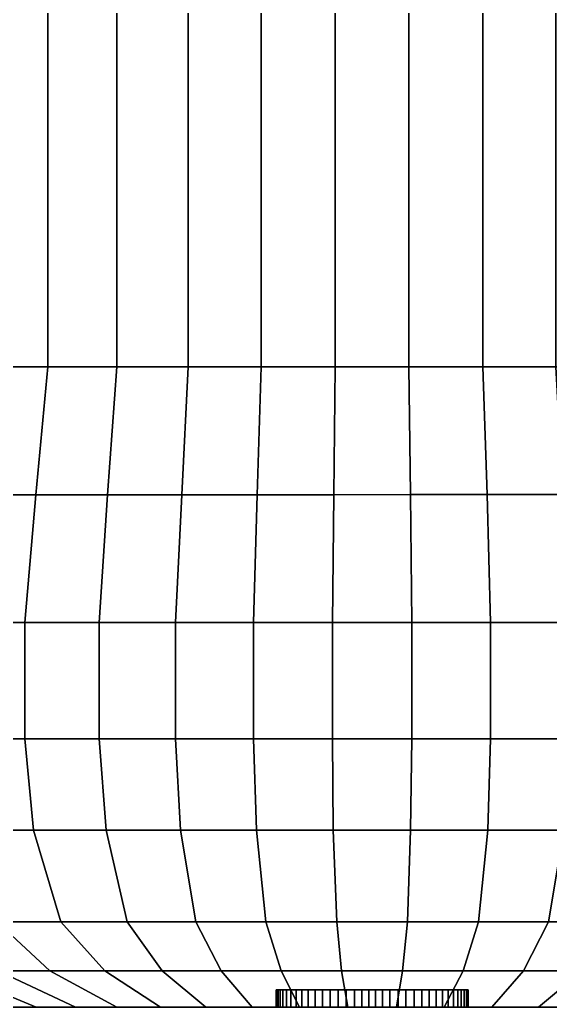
# Model space of a CAD drawing. Extents: x -5.5 to 4.9, y -0.7 to 0.7.
# Drawn here: x -4.2757 to -4.1529, y -0.7208 to -0.492 of the extents above; entities that cross this region are included whole.
import ezdxf

# ---------------------------------------------------------------- set-up
doc = ezdxf.new("R2010")
doc.units = 0
doc.layers.add('DOORHENDLE', color=33, linetype='CONTINUOUS')

msp = doc.modelspace()

# ---------------------------------------------------------------- meshes
at = {"layer": 'DOORHENDLE'}
mesh = msp.add_polyface(dxfattribs=at)
corners = [(-4.203, -0.3957, -0.745), (-4.2027, -0.4282, -0.7378), (-4.1856, -0.4282, -0.7378), (-4.1852, -0.3957, -0.745), (-4.2208, -0.3957, -0.7434), (-4.2198, -0.4282, -0.7362), (-4.2383, -0.3957, -0.7402), (-4.2367, -0.4282, -0.7332), (-4.2554, -0.3957, -0.7355), (-4.2532, -0.4282, -0.7286), (-4.2721, -0.3957, -0.7292), (-4.2692, -0.4282, -0.7226), (-4.2881, -0.3957, -0.7215), (-4.2847, -0.4282, -0.7151), (-4.3034, -0.3957, -0.7124), (-4.2994, -0.4282, -0.7063), (-4.3178, -0.3957, -0.7019), (-4.3133, -0.4282, -0.6963), (-4.2027, -0.5724, -0.7378), (-4.1856, -0.5724, -0.7378), (-4.2198, -0.5724, -0.7362), (-4.2367, -0.5724, -0.7332), (-4.2532, -0.5724, -0.7286), (-4.2692, -0.5724, -0.7226), (-4.2847, -0.5724, -0.7151), (-4.2994, -0.5724, -0.7063), (-4.3133, -0.5724, -0.6963), (-4.3262, -0.4282, -0.685), (-4.3262, -0.5724, -0.685), (-4.3133, -0.4282, -0.3974), (-4.3133, -0.5724, -0.3974), (-4.3262, -0.5724, -0.4087), (-4.3262, -0.4282, -0.4087), (-4.2994, -0.4282, -0.3874), (-4.2994, -0.5724, -0.3874), (-4.2847, -0.4282, -0.3786), (-4.2847, -0.5724, -0.3786), (-4.2692, -0.4282, -0.3711), (-4.2692, -0.5724, -0.3711), (-4.2532, -0.4282, -0.3651), (-4.2532, -0.5724, -0.3651), (-4.2367, -0.4282, -0.3605), (-4.2367, -0.5724, -0.3605), (-4.2198, -0.4282, -0.3575), (-4.2198, -0.5724, -0.3575), (-4.2027, -0.4282, -0.3559), (-4.2027, -0.5724, -0.3559), (-4.1856, -0.4282, -0.3559), (-4.1856, -0.5724, -0.3559), (-4.203, -0.6021, -0.7448), (-4.1852, -0.602, -0.7448), (-4.3033, -0.6021, -0.7123), (-4.288, -0.6021, -0.7214), (-4.3177, -0.6021, -0.7018), (-4.3311, -0.6021, -0.6901), (-4.3177, -0.6021, -0.3919), (-4.3311, -0.6021, -0.4036), (-4.3033, -0.6021, -0.3815), (-4.288, -0.6021, -0.3723), (-4.272, -0.6021, -0.3646), (-4.2554, -0.6021, -0.3584), (-4.2382, -0.6021, -0.3536), (-4.2207, -0.6021, -0.3505), (-4.203, -0.6021, -0.3489), (-4.1852, -0.602, -0.3489)]
mesh.append_faces([[corners[k] for k in face] for face in [(0, 1, 2, 3), (4, 5, 1, 0), (6, 7, 5, 4), (8, 9, 7, 6), (10, 11, 9, 8), (12, 13, 11, 10), (14, 15, 13, 12), (16, 17, 15, 14), (1, 18, 19, 2), (5, 20, 18, 1), (7, 21, 20, 5), (9, 22, 21, 7), (11, 23, 22, 9), (13, 24, 23, 11), (15, 25, 24, 13), (17, 26, 25, 15), (27, 28, 26, 17), (29, 30, 31, 32), (33, 34, 30, 29), (35, 36, 34, 33), (37, 38, 36, 35), (39, 40, 38, 37), (41, 42, 40, 39), (43, 44, 42, 41), (45, 46, 44, 43), (47, 48, 46, 45), (18, 49, 50, 19), (25, 51, 52, 24), (26, 53, 51, 25), (28, 54, 53, 26), (30, 55, 56, 31), (34, 57, 55, 30), (36, 58, 57, 34), (38, 59, 58, 36), (40, 60, 59, 38), (42, 61, 60, 40), (44, 62, 61, 42), (46, 63, 62, 44), (48, 64, 63, 46)]])
mesh = msp.add_polyface(dxfattribs=at)
corners = [(-4.0849, -0.3957, -0.7124), (-4.0889, -0.4282, -0.7063), (-4.075, -0.4282, -0.6963), (-4.0705, -0.3957, -0.7019), (-4.1001, -0.3957, -0.7215), (-4.1036, -0.4282, -0.7151), (-4.1162, -0.3957, -0.7292), (-4.119, -0.4282, -0.7226), (-4.1328, -0.3957, -0.7355), (-4.1351, -0.4282, -0.7286), (-4.15, -0.3957, -0.7402), (-4.1516, -0.4282, -0.7332), (-4.1675, -0.3957, -0.7434), (-4.1685, -0.4282, -0.7362), (-4.1852, -0.3957, -0.745), (-4.1856, -0.4282, -0.7378), (-4.075, -0.5724, -0.6963), (-4.0621, -0.5724, -0.685), (-4.0621, -0.4282, -0.685), (-4.0888, -0.5724, -0.7063), (-4.1036, -0.5724, -0.7151), (-4.119, -0.5724, -0.7226), (-4.1351, -0.5724, -0.7286), (-4.1516, -0.5724, -0.7332), (-4.1685, -0.5724, -0.7362), (-4.1856, -0.5724, -0.7378), (-4.1685, -0.4282, -0.3575), (-4.1685, -0.5724, -0.3575), (-4.1856, -0.5724, -0.3559), (-4.1856, -0.4282, -0.3559), (-4.1516, -0.4282, -0.3605), (-4.1516, -0.5724, -0.3605), (-4.1351, -0.4282, -0.3651), (-4.1351, -0.5724, -0.3651), (-4.119, -0.4282, -0.3711), (-4.119, -0.5724, -0.3711), (-4.1036, -0.4282, -0.3786), (-4.1036, -0.5724, -0.3786), (-4.0889, -0.4282, -0.3874), (-4.0888, -0.5724, -0.3874), (-4.075, -0.4282, -0.3974), (-4.075, -0.5724, -0.3974), (-4.0621, -0.4282, -0.4087), (-4.0621, -0.5724, -0.4087), (-4.0706, -0.602, -0.7018), (-4.0572, -0.602, -0.6901), (-4.0849, -0.602, -0.7123), (-4.1002, -0.602, -0.7214), (-4.1162, -0.602, -0.7291), (-4.1329, -0.602, -0.7353), (-4.15, -0.602, -0.7401), (-4.1675, -0.602, -0.7432), (-4.1852, -0.602, -0.7448), (-4.1675, -0.602, -0.3505), (-4.1852, -0.602, -0.3489), (-4.15, -0.602, -0.3536), (-4.1329, -0.602, -0.3584), (-4.1162, -0.602, -0.3646), (-4.1002, -0.602, -0.3723), (-4.0849, -0.602, -0.3815), (-4.0706, -0.602, -0.3919), (-4.0572, -0.602, -0.4036)]
mesh.append_faces([[corners[k] for k in face] for face in [(0, 1, 2, 3), (4, 5, 1, 0), (6, 7, 5, 4), (8, 9, 7, 6), (10, 11, 9, 8), (12, 13, 11, 10), (14, 15, 13, 12), (2, 16, 17, 18), (1, 19, 16, 2), (5, 20, 19, 1), (7, 21, 20, 5), (9, 22, 21, 7), (11, 23, 22, 9), (13, 24, 23, 11), (15, 25, 24, 13), (26, 27, 28, 29), (30, 31, 27, 26), (32, 33, 31, 30), (34, 35, 33, 32), (36, 37, 35, 34), (38, 39, 37, 36), (40, 41, 39, 38), (42, 43, 41, 40), (16, 44, 45, 17), (19, 46, 44, 16), (20, 47, 46, 19), (21, 48, 47, 20), (22, 49, 48, 21), (23, 50, 49, 22), (24, 51, 50, 23), (25, 52, 51, 24), (27, 53, 54, 28), (31, 55, 53, 27), (33, 56, 55, 31), (35, 57, 56, 33), (37, 58, 57, 35), (39, 59, 58, 37), (41, 60, 59, 39), (43, 61, 60, 41)]])
mesh = msp.add_polyface(dxfattribs=at)
corners = [(-4.2198, -0.5724, -0.7362), (-4.2207, -0.6021, -0.7432), (-4.203, -0.6021, -0.7448), (-4.2027, -0.5724, -0.7378), (-4.2367, -0.5724, -0.7332), (-4.2382, -0.6021, -0.7401), (-4.2532, -0.5724, -0.7286), (-4.2554, -0.6021, -0.7353), (-4.2692, -0.5724, -0.7226), (-4.272, -0.6021, -0.7291), (-4.2847, -0.5724, -0.7151), (-4.288, -0.6021, -0.7214), (-4.2033, -0.6317, -0.7511), (-4.1849, -0.6317, -0.7511), (-4.1852, -0.602, -0.7448), (-4.2216, -0.6317, -0.7494), (-4.2396, -0.6317, -0.7462), (-4.2573, -0.6317, -0.7413), (-4.2745, -0.6317, -0.7348), (-4.291, -0.6317, -0.7269), (-4.3033, -0.6021, -0.7123), (-4.3067, -0.6317, -0.7175), (-4.3177, -0.6021, -0.7018), (-4.3216, -0.6317, -0.7067), (-4.3311, -0.6021, -0.6901), (-4.3354, -0.6317, -0.6946), (-4.3033, -0.6021, -0.3815), (-4.3067, -0.6317, -0.3762), (-4.3216, -0.6317, -0.387), (-4.3177, -0.6021, -0.3919), (-4.288, -0.6021, -0.3723), (-4.291, -0.6317, -0.3668), (-4.272, -0.6021, -0.3646), (-4.2745, -0.6317, -0.3589), (-4.2554, -0.6021, -0.3584), (-4.2573, -0.6317, -0.3524), (-4.2382, -0.6021, -0.3536), (-4.2396, -0.6317, -0.3476), (-4.2207, -0.6021, -0.3505), (-4.2216, -0.6317, -0.3443), (-4.203, -0.6021, -0.3489), (-4.2033, -0.6317, -0.3426), (-4.1852, -0.602, -0.3489), (-4.1849, -0.6317, -0.3426), (-4.2216, -0.6586, -0.7494), (-4.2033, -0.6586, -0.7511), (-4.2396, -0.6586, -0.7462), (-4.2573, -0.6586, -0.7413), (-4.2745, -0.6586, -0.7348), (-4.291, -0.6586, -0.7269), (-4.3067, -0.6586, -0.7175), (-4.3216, -0.6586, -0.7067), (-4.3067, -0.6586, -0.3762), (-4.3216, -0.6586, -0.387), (-4.291, -0.6586, -0.3668), (-4.2745, -0.6586, -0.3589), (-4.2573, -0.6586, -0.3524), (-4.2396, -0.6586, -0.3476), (-4.2216, -0.6586, -0.3443), (-4.2033, -0.6586, -0.3426), (-4.2209, -0.6798, -0.3492), (-4.2385, -0.6798, -0.3524), (-4.2031, -0.6798, -0.3476), (-4.1849, -0.6586, -0.3426), (-4.1852, -0.6798, -0.3476)]
mesh.append_faces([[corners[k] for k in face] for face in [(0, 1, 2, 3), (4, 5, 1, 0), (6, 7, 5, 4), (8, 9, 7, 6), (10, 11, 9, 8), (2, 12, 13, 14), (1, 15, 12, 2), (5, 16, 15, 1), (7, 17, 16, 5), (9, 18, 17, 7), (11, 19, 18, 9), (20, 21, 19, 11), (22, 23, 21, 20), (24, 25, 23, 22), (26, 27, 28, 29), (30, 31, 27, 26), (32, 33, 31, 30), (34, 35, 33, 32), (36, 37, 35, 34), (38, 39, 37, 36), (40, 41, 39, 38), (42, 43, 41, 40), (15, 44, 45, 12), (16, 46, 44, 15), (17, 47, 46, 16), (18, 48, 47, 17), (19, 49, 48, 18), (21, 50, 49, 19), (23, 51, 50, 21), (27, 52, 53, 28), (31, 54, 52, 27), (33, 55, 54, 31), (35, 56, 55, 33), (37, 57, 56, 35), (39, 58, 57, 37), (41, 59, 58, 39), (58, 60, 61, 57), (59, 62, 60, 58), (63, 64, 62, 59)]])
mesh = msp.add_polyface(dxfattribs=at)
corners = [(-4.0449, -0.602, -0.6772), (-4.0402, -0.6317, -0.6814), (-4.0287, -0.6317, -0.667), (-4.0338, -0.602, -0.6633), (-4.0572, -0.602, -0.6901), (-4.0529, -0.6317, -0.6946), (-4.0706, -0.602, -0.7018), (-4.0667, -0.6317, -0.7067), (-4.0849, -0.602, -0.7123), (-4.0815, -0.6317, -0.7175), (-4.1002, -0.602, -0.7214), (-4.0973, -0.6317, -0.7269), (-4.1162, -0.602, -0.7291), (-4.1138, -0.6317, -0.7348), (-4.1329, -0.602, -0.7353), (-4.131, -0.6317, -0.7413), (-4.15, -0.602, -0.7401), (-4.1486, -0.6317, -0.7462), (-4.1675, -0.602, -0.7432), (-4.1667, -0.6317, -0.7494), (-4.1852, -0.602, -0.7448), (-4.1849, -0.6317, -0.7511), (-4.1675, -0.602, -0.3505), (-4.1667, -0.6317, -0.3443), (-4.1849, -0.6317, -0.3426), (-4.1852, -0.602, -0.3489), (-4.15, -0.602, -0.3536), (-4.1486, -0.6317, -0.3476), (-4.1329, -0.602, -0.3584), (-4.131, -0.6317, -0.3524), (-4.1162, -0.602, -0.3646), (-4.1138, -0.6317, -0.3589), (-4.1002, -0.602, -0.3723), (-4.0973, -0.6317, -0.3668), (-4.0849, -0.602, -0.3815), (-4.0815, -0.6317, -0.3762), (-4.0706, -0.602, -0.3919), (-4.0667, -0.6317, -0.387), (-4.0572, -0.602, -0.4036), (-4.0529, -0.6317, -0.3991), (-4.0449, -0.602, -0.4165), (-4.0402, -0.6317, -0.4124), (-4.0528, -0.6586, -0.6946), (-4.0402, -0.6586, -0.6814), (-4.0667, -0.6586, -0.7067), (-4.0815, -0.6586, -0.7175), (-4.0972, -0.6586, -0.7269), (-4.1138, -0.6586, -0.7348), (-4.1309, -0.6586, -0.7413), (-4.1486, -0.6586, -0.7462), (-4.1667, -0.6586, -0.7494), (-4.1849, -0.6586, -0.7511), (-4.2033, -0.6317, -0.7511), (-4.2033, -0.6586, -0.7511), (-4.1849, -0.6586, -0.3426), (-4.2033, -0.6586, -0.3426), (-4.2033, -0.6317, -0.3426), (-4.1667, -0.6586, -0.3443), (-4.1486, -0.6586, -0.3476), (-4.1309, -0.6586, -0.3524), (-4.1138, -0.6586, -0.3589), (-4.0972, -0.6586, -0.3668), (-4.0815, -0.6586, -0.3762), (-4.0667, -0.6586, -0.387), (-4.0528, -0.6586, -0.3991), (-4.0402, -0.6586, -0.4124)]
mesh.append_faces([[corners[k] for k in face] for face in [(0, 1, 2, 3), (4, 5, 1, 0), (6, 7, 5, 4), (8, 9, 7, 6), (10, 11, 9, 8), (12, 13, 11, 10), (14, 15, 13, 12), (16, 17, 15, 14), (18, 19, 17, 16), (20, 21, 19, 18), (22, 23, 24, 25), (26, 27, 23, 22), (28, 29, 27, 26), (30, 31, 29, 28), (32, 33, 31, 30), (34, 35, 33, 32), (36, 37, 35, 34), (38, 39, 37, 36), (40, 41, 39, 38), (5, 42, 43, 1), (7, 44, 42, 5), (9, 45, 44, 7), (11, 46, 45, 9), (13, 47, 46, 11), (15, 48, 47, 13), (17, 49, 48, 15), (19, 50, 49, 17), (21, 51, 50, 19), (52, 53, 51, 21), (24, 54, 55, 56), (23, 57, 54, 24), (27, 58, 57, 23), (29, 59, 58, 27), (31, 60, 59, 29), (33, 61, 60, 31), (35, 62, 61, 33), (37, 63, 62, 35), (39, 64, 63, 37), (41, 65, 64, 39)]])
mesh = msp.add_polyface(dxfattribs=at)
corners = [(-4.2745, -0.6586, -0.7348), (-4.2725, -0.6798, -0.7302), (-4.2557, -0.6798, -0.7365), (-4.2573, -0.6586, -0.7413), (-4.291, -0.6586, -0.7269), (-4.2886, -0.6798, -0.7225), (-4.3067, -0.6586, -0.7175), (-4.304, -0.6798, -0.7133), (-4.291, -0.6586, -0.3668), (-4.2886, -0.6798, -0.3712), (-4.304, -0.6798, -0.3804), (-4.3067, -0.6586, -0.3762), (-4.2745, -0.6586, -0.3589), (-4.2725, -0.6798, -0.3635), (-4.2573, -0.6586, -0.3524), (-4.2557, -0.6798, -0.3572), (-4.2662, -0.701, -0.7155), (-4.2508, -0.701, -0.7213), (-4.281, -0.701, -0.7083), (-4.2951, -0.701, -0.6999), (-4.281, -0.701, -0.3854), (-4.2951, -0.701, -0.3938), (-4.2662, -0.701, -0.3782), (-4.2508, -0.701, -0.3724), (-4.2687, -0.7124, -0.6854), (-4.256, -0.7124, -0.6915), (-4.2808, -0.7124, -0.6782), (-4.3085, -0.701, -0.6902), (-4.2922, -0.7124, -0.6699), (-4.2808, -0.7124, -0.4155), (-4.2922, -0.7124, -0.4238), (-4.3085, -0.701, -0.4035), (-4.2687, -0.7124, -0.4083), (-4.256, -0.7124, -0.4022), (-4.2628, -0.7208, -0.6509), (-4.2532, -0.7208, -0.6567), (-4.2719, -0.7208, -0.6443), (-4.3029, -0.7124, -0.6606), (-4.2803, -0.7208, -0.637), (-4.3126, -0.7125, -0.6504), (-4.288, -0.7208, -0.6289), (-4.3214, -0.7125, -0.6393), (-4.295, -0.7208, -0.6202), (-4.3126, -0.7125, -0.4433), (-4.288, -0.7208, -0.4648), (-4.295, -0.7208, -0.4736), (-4.3214, -0.7125, -0.4544), (-4.3029, -0.7124, -0.4331), (-4.2803, -0.7208, -0.4567), (-4.2719, -0.7208, -0.4494), (-4.2628, -0.7208, -0.4428), (-4.2532, -0.7208, -0.437), (-4.3065, -0.7208, -0.601), (-4.2159, -0.7208, -0.5843), (-4.2149, -0.7208, -0.5911), (-4.3012, -0.7208, -0.6108), (-4.3109, -0.7208, -0.5907), (-4.2167, -0.7208, -0.5772), (-4.3143, -0.7208, -0.58), (-4.2174, -0.7208, -0.5698), (-4.3168, -0.7208, -0.5691), (-4.2179, -0.7208, -0.5623), (-4.3183, -0.7208, -0.558), (-4.2182, -0.7208, -0.5546), (-4.3188, -0.7208, -0.5469), (-4.2183, -0.7208, -0.5469), (-4.3183, -0.7208, -0.5357), (-4.2182, -0.7208, -0.5391), (-4.3168, -0.7208, -0.5246), (-4.2179, -0.7208, -0.5315), (-4.3143, -0.7208, -0.5137), (-4.2174, -0.7208, -0.5239), (-4.3109, -0.7208, -0.503), (-4.2167, -0.7208, -0.5165), (-4.3065, -0.7208, -0.4927), (-4.2159, -0.7208, -0.5094)]
mesh.append_faces([[corners[k] for k in face] for face in [(0, 1, 2, 3), (4, 5, 1, 0), (6, 7, 5, 4), (8, 9, 10, 11), (12, 13, 9, 8), (14, 15, 13, 12), (1, 16, 17, 2), (5, 18, 16, 1), (7, 19, 18, 5), (9, 20, 21, 10), (13, 22, 20, 9), (15, 23, 22, 13), (18, 24, 25, 16), (19, 26, 24, 18), (27, 28, 26, 19), (21, 29, 30, 31), (20, 32, 29, 21), (22, 33, 32, 20), (26, 34, 35, 24), (28, 36, 34, 26), (37, 38, 36, 28), (39, 40, 38, 37), (41, 42, 40, 39), (43, 44, 45, 46), (47, 48, 44, 43), (30, 49, 48, 47), (29, 50, 49, 30), (32, 51, 50, 29), (52, 53, 54, 55), (56, 57, 53, 52), (58, 59, 57, 56), (60, 61, 59, 58), (62, 63, 61, 60), (64, 65, 63, 62), (66, 67, 65, 64), (68, 69, 67, 66), (70, 71, 69, 68), (72, 73, 71, 70), (74, 75, 73, 72)]])
mesh = msp.add_polyface(dxfattribs=at)
corners = [(-4.2396, -0.6586, -0.7462), (-4.2385, -0.6798, -0.7413), (-4.2209, -0.6798, -0.7445), (-4.2216, -0.6586, -0.7494), (-4.2573, -0.6586, -0.7413), (-4.2557, -0.6798, -0.7365), (-4.2396, -0.6586, -0.3476), (-4.2385, -0.6798, -0.3524), (-4.2557, -0.6798, -0.3572), (-4.2573, -0.6586, -0.3524), (-4.2349, -0.701, -0.7256), (-4.2187, -0.701, -0.7286), (-4.2508, -0.701, -0.7213), (-4.2349, -0.701, -0.3681), (-4.2508, -0.701, -0.3724), (-4.2209, -0.6798, -0.3492), (-4.2187, -0.701, -0.3651), (-4.2291, -0.7124, -0.7003), (-4.2152, -0.7124, -0.7028), (-4.2427, -0.7124, -0.6965), (-4.2662, -0.701, -0.7155), (-4.256, -0.7124, -0.6915), (-4.2427, -0.7124, -0.3972), (-4.256, -0.7124, -0.4022), (-4.2662, -0.701, -0.3782), (-4.2291, -0.7124, -0.3934), (-4.2152, -0.7124, -0.3909), (-4.2219, -0.7208, -0.6684), (-4.2109, -0.7208, -0.6704), (-4.2326, -0.7208, -0.6655), (-4.2431, -0.7208, -0.6615), (-4.2687, -0.7124, -0.6854), (-4.2532, -0.7208, -0.6567), (-4.2431, -0.7208, -0.4322), (-4.2532, -0.7208, -0.437), (-4.2687, -0.7124, -0.4083), (-4.2326, -0.7208, -0.4283), (-4.2219, -0.7208, -0.4253), (-4.2109, -0.7208, -0.4233), (-4.2036, -0.7208, -0.6262), (-4.2016, -0.7208, -0.6289), (-4.2056, -0.7208, -0.6228), (-4.2628, -0.7208, -0.6509), (-4.2074, -0.7208, -0.6188), (-4.2719, -0.7208, -0.6443), (-4.2092, -0.7208, -0.6143), (-4.2803, -0.7208, -0.637), (-4.2108, -0.7208, -0.6092), (-4.288, -0.7208, -0.6289), (-4.2123, -0.7208, -0.6036), (-4.295, -0.7208, -0.6202), (-4.2137, -0.7208, -0.5975), (-4.3012, -0.7208, -0.6108), (-4.2149, -0.7208, -0.5911), (-4.3012, -0.7208, -0.4829), (-4.2149, -0.7208, -0.5026), (-4.2159, -0.7208, -0.5094), (-4.3065, -0.7208, -0.4927), (-4.295, -0.7208, -0.4736), (-4.2137, -0.7208, -0.4962), (-4.288, -0.7208, -0.4648), (-4.2123, -0.7208, -0.4901), (-4.2803, -0.7208, -0.4567), (-4.2108, -0.7208, -0.4845), (-4.2719, -0.7208, -0.4494), (-4.2092, -0.7208, -0.4794), (-4.2628, -0.7208, -0.4428), (-4.2074, -0.7208, -0.4749), (-4.2056, -0.7208, -0.4709), (-4.2036, -0.7208, -0.4675), (-4.2016, -0.7208, -0.4648), (-4.2183, -0.7208, -0.5469), (-4.2163, -0.7208, -0.5469), (-4.2162, -0.7208, -0.5545), (-4.2182, -0.7208, -0.5546)]
mesh.append_faces([[corners[k] for k in face] for face in [(0, 1, 2, 3), (4, 5, 1, 0), (6, 7, 8, 9), (1, 10, 11, 2), (5, 12, 10, 1), (7, 13, 14, 8), (15, 16, 13, 7), (10, 17, 18, 11), (12, 19, 17, 10), (20, 21, 19, 12), (14, 22, 23, 24), (13, 25, 22, 14), (16, 26, 25, 13), (17, 27, 28, 18), (19, 29, 27, 17), (21, 30, 29, 19), (31, 32, 30, 21), (23, 33, 34, 35), (22, 36, 33, 23), (25, 37, 36, 22), (26, 38, 37, 25), (30, 39, 40, 29), (32, 41, 39, 30), (42, 43, 41, 32), (44, 45, 43, 42), (46, 47, 45, 44), (48, 49, 47, 46), (50, 51, 49, 48), (52, 53, 51, 50), (54, 55, 56, 57), (58, 59, 55, 54), (60, 61, 59, 58), (62, 63, 61, 60), (64, 65, 63, 62), (66, 67, 65, 64), (34, 68, 67, 66), (33, 69, 68, 34), (36, 70, 69, 33), (71, 72, 73, 74)]])
mesh = msp.add_polyface(dxfattribs=at)
corners = [(-4.2033, -0.6586, -0.7511), (-4.2031, -0.6798, -0.7461), (-4.1852, -0.6798, -0.7461), (-4.1849, -0.6586, -0.7511), (-4.2216, -0.6586, -0.7494), (-4.2209, -0.6798, -0.7445), (-4.2023, -0.701, -0.7301), (-4.1859, -0.701, -0.7301), (-4.2187, -0.701, -0.7286), (-4.2031, -0.6798, -0.3476), (-4.2023, -0.701, -0.3636), (-4.2187, -0.701, -0.3651), (-4.2209, -0.6798, -0.3492), (-4.1852, -0.6798, -0.3476), (-4.1859, -0.701, -0.3636), (-4.2012, -0.7124, -0.704), (-4.1871, -0.7124, -0.704), (-4.2152, -0.7124, -0.7028), (-4.2012, -0.7124, -0.3897), (-4.2152, -0.7124, -0.3909), (-4.1871, -0.7124, -0.3897), (-4.1997, -0.7208, -0.6714), (-4.1885, -0.7208, -0.6714), (-4.2109, -0.7208, -0.6704), (-4.1997, -0.7208, -0.4223), (-4.2109, -0.7208, -0.4233), (-4.1885, -0.7208, -0.4223), (-4.2104, -0.7168, -0.6031), (-4.2104, -0.7168, -0.6031), (-4.2089, -0.7168, -0.6086), (-4.2089, -0.7168, -0.6086), (-4.2117, -0.7168, -0.5972), (-4.2117, -0.7168, -0.5972), (-4.2129, -0.7168, -0.5908), (-4.2129, -0.7168, -0.5908), (-4.2139, -0.7168, -0.584), (-4.2139, -0.7168, -0.584), (-4.2148, -0.7168, -0.577), (-4.2148, -0.7168, -0.577), (-4.2154, -0.7168, -0.5696), (-4.2154, -0.7168, -0.5696), (-4.2159, -0.7168, -0.5622), (-4.2159, -0.7168, -0.5622), (-4.2162, -0.7168, -0.5545), (-4.2162, -0.7168, -0.5545), (-4.2163, -0.7168, -0.5469), (-4.2163, -0.7168, -0.5469), (-4.2162, -0.7168, -0.5392), (-4.2162, -0.7168, -0.5392), (-4.2159, -0.7168, -0.5316), (-4.2159, -0.7168, -0.5316), (-4.2154, -0.7168, -0.5241), (-4.2154, -0.7168, -0.5241), (-4.2148, -0.7168, -0.5168), (-4.2148, -0.7168, -0.5168), (-4.2139, -0.7168, -0.5097), (-4.2139, -0.7168, -0.5097), (-4.2129, -0.7168, -0.5029), (-4.2129, -0.7168, -0.5029), (-4.2117, -0.7168, -0.4966), (-4.2117, -0.7168, -0.4966), (-4.2104, -0.7168, -0.4906), (-4.2104, -0.7168, -0.4906), (-4.2089, -0.7168, -0.4851), (-4.2089, -0.7168, -0.4851), (-4.2073, -0.7168, -0.4801), (-4.2073, -0.7168, -0.4801), (-4.2056, -0.7168, -0.4757), (-4.2056, -0.7168, -0.4757), (-4.2038, -0.7168, -0.4718), (-4.2038, -0.7168, -0.4718), (-4.202, -0.7168, -0.4686), (-4.202, -0.7168, -0.4686), (-4.2001, -0.7168, -0.4661), (-4.2001, -0.7168, -0.4661), (-4.1982, -0.7168, -0.4643), (-4.1982, -0.7168, -0.4643), (-4.1965, -0.7168, -0.4632), (-4.1965, -0.7168, -0.4632), (-4.1949, -0.7168, -0.4627), (-4.1949, -0.7168, -0.4627)]
mesh.append_faces([[corners[k] for k in face] for face in [(0, 1, 2, 3), (4, 5, 1, 0), (1, 6, 7, 2), (5, 8, 6, 1), (9, 10, 11, 12), (13, 14, 10, 9), (6, 15, 16, 7), (8, 17, 15, 6), (10, 18, 19, 11), (14, 20, 18, 10), (15, 21, 22, 16), (17, 23, 21, 15), (18, 24, 25, 19), (20, 26, 24, 18), (27, 28, 29, 30), (31, 32, 28, 27), (33, 34, 32, 31), (35, 36, 34, 33), (37, 38, 36, 35), (39, 40, 38, 37), (41, 42, 40, 39), (43, 44, 42, 41), (45, 46, 44, 43), (47, 48, 46, 45), (49, 50, 48, 47), (51, 52, 50, 49), (53, 54, 52, 51), (55, 56, 54, 53), (57, 58, 56, 55), (59, 60, 58, 57), (61, 62, 60, 59), (63, 64, 62, 61), (65, 66, 64, 63), (67, 68, 66, 65), (69, 70, 68, 67), (71, 72, 70, 69), (73, 74, 72, 71), (75, 76, 74, 73), (77, 78, 76, 75), (79, 80, 78, 77)]])
mesh = msp.add_polyface(dxfattribs=at)
corners = [(-4.1849, -0.6586, -0.7511), (-4.1852, -0.6798, -0.7461), (-4.1673, -0.6798, -0.7445), (-4.1667, -0.6586, -0.7494), (-4.1667, -0.6586, -0.3443), (-4.1673, -0.6798, -0.3492), (-4.1852, -0.6798, -0.3476), (-4.1849, -0.6586, -0.3426), (-4.1859, -0.701, -0.7301), (-4.1695, -0.701, -0.7286), (-4.1695, -0.701, -0.3651), (-4.1859, -0.701, -0.3636), (-4.1871, -0.7124, -0.704), (-4.173, -0.7124, -0.7028), (-4.173, -0.7124, -0.3909), (-4.1871, -0.7124, -0.3897), (-4.1885, -0.7208, -0.6714), (-4.1774, -0.7208, -0.6704), (-4.1774, -0.7208, -0.4233), (-4.1885, -0.7208, -0.4223), (-4.1753, -0.7168, -0.5908), (-4.1753, -0.7168, -0.5908), (-4.1743, -0.7168, -0.584), (-4.1743, -0.7168, -0.584), (-4.1765, -0.7168, -0.5972), (-4.1765, -0.7168, -0.5972), (-4.1778, -0.7168, -0.6031), (-4.1778, -0.7168, -0.6031), (-4.1793, -0.7168, -0.6086), (-4.1793, -0.7168, -0.6086), (-4.1809, -0.7168, -0.6136), (-4.1809, -0.7168, -0.6136), (-4.1826, -0.7168, -0.6181), (-4.1826, -0.7168, -0.6181), (-4.1844, -0.7168, -0.6219), (-4.1844, -0.7168, -0.6219), (-4.1863, -0.7168, -0.6251), (-4.1863, -0.7168, -0.6251), (-4.1881, -0.7168, -0.6276), (-4.1881, -0.7168, -0.6276), (-4.19, -0.7168, -0.6294), (-4.19, -0.7168, -0.6294), (-4.1917, -0.7168, -0.6305), (-4.1917, -0.7168, -0.6305), (-4.1933, -0.7168, -0.631), (-4.1933, -0.7168, -0.631), (-4.1949, -0.7168, -0.631), (-4.1949, -0.7168, -0.631), (-4.1933, -0.7168, -0.4627), (-4.1933, -0.7168, -0.4627), (-4.1949, -0.7168, -0.4627), (-4.1949, -0.7168, -0.4627), (-4.1917, -0.7168, -0.4632), (-4.1917, -0.7168, -0.4632), (-4.19, -0.7168, -0.4643), (-4.19, -0.7168, -0.4643), (-4.1881, -0.7168, -0.4661), (-4.1881, -0.7168, -0.4661), (-4.1863, -0.7168, -0.4686), (-4.1863, -0.7168, -0.4686), (-4.1844, -0.7168, -0.4718), (-4.1844, -0.7168, -0.4718), (-4.1826, -0.7168, -0.4757), (-4.1826, -0.7168, -0.4757), (-4.1809, -0.7168, -0.4801), (-4.1809, -0.7168, -0.4801), (-4.1793, -0.7168, -0.4851), (-4.1793, -0.7168, -0.4851), (-4.1778, -0.7168, -0.4906), (-4.1778, -0.7168, -0.4906), (-4.1765, -0.7168, -0.4966), (-4.1765, -0.7168, -0.4966), (-4.1753, -0.7168, -0.5029), (-4.1753, -0.7168, -0.5029), (-4.1743, -0.7168, -0.5097), (-4.1743, -0.7168, -0.5097), (-4.1735, -0.7168, -0.5168), (-4.1735, -0.7168, -0.5168), (-4.1728, -0.7168, -0.5241), (-4.1728, -0.7168, -0.5241), (-4.1723, -0.7168, -0.5316), (-4.1723, -0.7168, -0.5316), (-4.172, -0.7168, -0.5392), (-4.172, -0.7168, -0.5392), (-4.1719, -0.7168, -0.5469), (-4.1719, -0.7168, -0.5469)]
mesh.append_faces([[corners[k] for k in face] for face in [(0, 1, 2, 3), (4, 5, 6, 7), (1, 8, 9, 2), (5, 10, 11, 6), (8, 12, 13, 9), (10, 14, 15, 11), (12, 16, 17, 13), (14, 18, 19, 15), (20, 21, 22, 23), (24, 25, 21, 20), (26, 27, 25, 24), (28, 29, 27, 26), (30, 31, 29, 28), (32, 33, 31, 30), (34, 35, 33, 32), (36, 37, 35, 34), (38, 39, 37, 36), (40, 41, 39, 38), (42, 43, 41, 40), (44, 45, 43, 42), (46, 47, 45, 44), (48, 49, 50, 51), (52, 53, 49, 48), (54, 55, 53, 52), (56, 57, 55, 54), (58, 59, 57, 56), (60, 61, 59, 58), (62, 63, 61, 60), (64, 65, 63, 62), (66, 67, 65, 64), (68, 69, 67, 66), (70, 71, 69, 68), (72, 73, 71, 70), (74, 75, 73, 72), (76, 77, 75, 74), (78, 79, 77, 76), (80, 81, 79, 78), (82, 83, 81, 80), (84, 85, 83, 82)]])
mesh = msp.add_polyface(dxfattribs=at)
corners = [(-4.1486, -0.6586, -0.7462), (-4.1497, -0.6798, -0.7413), (-4.1325, -0.6798, -0.7365), (-4.1309, -0.6586, -0.7413), (-4.1667, -0.6586, -0.7494), (-4.1673, -0.6798, -0.7445), (-4.1486, -0.6586, -0.3476), (-4.1497, -0.6798, -0.3524), (-4.1673, -0.6798, -0.3492), (-4.1667, -0.6586, -0.3443), (-4.1309, -0.6586, -0.3524), (-4.1325, -0.6798, -0.3572), (-4.1533, -0.701, -0.7256), (-4.1374, -0.701, -0.7213), (-4.1695, -0.701, -0.7286), (-4.1533, -0.701, -0.3681), (-4.1695, -0.701, -0.3651), (-4.1374, -0.701, -0.3724), (-4.1455, -0.7124, -0.6965), (-4.1323, -0.7124, -0.6915), (-4.122, -0.701, -0.7155), (-4.1591, -0.7124, -0.7003), (-4.173, -0.7124, -0.7028), (-4.1591, -0.7124, -0.3934), (-4.173, -0.7124, -0.3909), (-4.1455, -0.7124, -0.3972), (-4.122, -0.701, -0.3782), (-4.1323, -0.7124, -0.4022), (-4.1451, -0.7208, -0.6615), (-4.135, -0.7208, -0.6567), (-4.1196, -0.7124, -0.6854), (-4.1556, -0.7208, -0.6655), (-4.1664, -0.7208, -0.6684), (-4.1774, -0.7208, -0.6704), (-4.1664, -0.7208, -0.4253), (-4.1774, -0.7208, -0.4233), (-4.1556, -0.7208, -0.4283), (-4.1451, -0.7208, -0.4322), (-4.1196, -0.7124, -0.4083), (-4.135, -0.7208, -0.437), (-4.0932, -0.7208, -0.6202), (-4.1746, -0.7208, -0.5975), (-4.1734, -0.7208, -0.5911), (-4.0871, -0.7208, -0.6108), (-4.1002, -0.7208, -0.6289), (-4.1759, -0.7208, -0.6036), (-4.1079, -0.7208, -0.637), (-4.1774, -0.7208, -0.6092), (-4.1164, -0.7208, -0.6443), (-4.179, -0.7208, -0.6143), (-4.1254, -0.7208, -0.6509), (-4.1808, -0.7208, -0.6188), (-4.1827, -0.7208, -0.6228), (-4.1846, -0.7208, -0.6262), (-4.1866, -0.7208, -0.6289), (-4.1846, -0.7208, -0.4675), (-4.1866, -0.7208, -0.4648), (-4.1827, -0.7208, -0.4709), (-4.1254, -0.7208, -0.4428), (-4.1808, -0.7208, -0.4749), (-4.1164, -0.7208, -0.4494), (-4.179, -0.7208, -0.4794), (-4.1079, -0.7208, -0.4567), (-4.1774, -0.7208, -0.4845), (-4.1002, -0.7208, -0.4648), (-4.1759, -0.7208, -0.4901), (-4.0932, -0.7208, -0.4736), (-4.1746, -0.7208, -0.4962), (-4.17, -0.7208, -0.5546), (-4.172, -0.7208, -0.5545), (-4.1719, -0.7208, -0.5469), (-4.1699, -0.7208, -0.5469), (-4.172, -0.7208, -0.5392), (-4.17, -0.7208, -0.5391)]
mesh.append_faces([[corners[k] for k in face] for face in [(0, 1, 2, 3), (4, 5, 1, 0), (6, 7, 8, 9), (10, 11, 7, 6), (1, 12, 13, 2), (5, 14, 12, 1), (7, 15, 16, 8), (11, 17, 15, 7), (13, 18, 19, 20), (12, 21, 18, 13), (14, 22, 21, 12), (15, 23, 24, 16), (17, 25, 23, 15), (26, 27, 25, 17), (19, 28, 29, 30), (18, 31, 28, 19), (21, 32, 31, 18), (22, 33, 32, 21), (23, 34, 35, 24), (25, 36, 34, 23), (27, 37, 36, 25), (38, 39, 37, 27), (40, 41, 42, 43), (44, 45, 41, 40), (46, 47, 45, 44), (48, 49, 47, 46), (50, 51, 49, 48), (29, 52, 51, 50), (28, 53, 52, 29), (31, 54, 53, 28), (37, 55, 56, 36), (39, 57, 55, 37), (58, 59, 57, 39), (60, 61, 59, 58), (62, 63, 61, 60), (64, 65, 63, 62), (66, 67, 65, 64), (68, 69, 70, 71), (71, 70, 72, 73)]])
mesh = msp.add_polyface(dxfattribs=at)
corners = [(-4.0972, -0.6586, -0.7269), (-4.0996, -0.6798, -0.7225), (-4.0843, -0.6798, -0.7133), (-4.0815, -0.6586, -0.7175), (-4.1138, -0.6586, -0.7348), (-4.1157, -0.6798, -0.7302), (-4.1309, -0.6586, -0.7413), (-4.1325, -0.6798, -0.7365), (-4.1138, -0.6586, -0.3589), (-4.1157, -0.6798, -0.3635), (-4.1325, -0.6798, -0.3572), (-4.1309, -0.6586, -0.3524), (-4.0972, -0.6586, -0.3668), (-4.0996, -0.6798, -0.3712), (-4.0815, -0.6586, -0.3762), (-4.0843, -0.6798, -0.3804), (-4.1072, -0.701, -0.7083), (-4.0931, -0.701, -0.6999), (-4.122, -0.701, -0.7155), (-4.1374, -0.701, -0.7213), (-4.122, -0.701, -0.3782), (-4.1374, -0.701, -0.3724), (-4.1072, -0.701, -0.3854), (-4.0931, -0.701, -0.3938), (-4.1074, -0.7124, -0.6782), (-4.096, -0.7124, -0.6699), (-4.0798, -0.701, -0.6902), (-4.1196, -0.7124, -0.6854), (-4.1323, -0.7124, -0.6915), (-4.1196, -0.7124, -0.4083), (-4.1323, -0.7124, -0.4022), (-4.1074, -0.7124, -0.4155), (-4.0798, -0.701, -0.4035), (-4.096, -0.7124, -0.4238), (-4.0854, -0.7124, -0.6606), (-4.1079, -0.7208, -0.637), (-4.1002, -0.7208, -0.6289), (-4.0756, -0.7124, -0.6504), (-4.1164, -0.7208, -0.6443), (-4.1254, -0.7208, -0.6509), (-4.135, -0.7208, -0.6567), (-4.1254, -0.7208, -0.4428), (-4.135, -0.7208, -0.437), (-4.1164, -0.7208, -0.4494), (-4.0854, -0.7124, -0.4331), (-4.1079, -0.7208, -0.4567), (-4.0756, -0.7124, -0.4433), (-4.1002, -0.7208, -0.4648), (-4.0699, -0.7208, -0.558), (-4.17, -0.7208, -0.5546), (-4.1699, -0.7208, -0.5469), (-4.0694, -0.7208, -0.5469), (-4.0714, -0.7208, -0.5691), (-4.1703, -0.7208, -0.5623), (-4.0739, -0.7208, -0.58), (-4.1708, -0.7208, -0.5698), (-4.0774, -0.7208, -0.5907), (-4.1715, -0.7208, -0.5772), (-4.0818, -0.7208, -0.601), (-4.1723, -0.7208, -0.5843), (-4.0871, -0.7208, -0.6108), (-4.1734, -0.7208, -0.5911), (-4.0871, -0.7208, -0.4829), (-4.1734, -0.7208, -0.5026), (-4.1746, -0.7208, -0.4962), (-4.0932, -0.7208, -0.4736), (-4.0818, -0.7208, -0.4927), (-4.1723, -0.7208, -0.5094), (-4.0774, -0.7208, -0.503), (-4.1715, -0.7208, -0.5165), (-4.0739, -0.7208, -0.5137), (-4.1708, -0.7208, -0.5239), (-4.0714, -0.7208, -0.5246), (-4.1703, -0.7208, -0.5315), (-4.0699, -0.7208, -0.5357), (-4.17, -0.7208, -0.5391)]
mesh.append_faces([[corners[k] for k in face] for face in [(0, 1, 2, 3), (4, 5, 1, 0), (6, 7, 5, 4), (8, 9, 10, 11), (12, 13, 9, 8), (14, 15, 13, 12), (1, 16, 17, 2), (5, 18, 16, 1), (7, 19, 18, 5), (9, 20, 21, 10), (13, 22, 20, 9), (15, 23, 22, 13), (17, 24, 25, 26), (16, 27, 24, 17), (18, 28, 27, 16), (22, 29, 30, 20), (23, 31, 29, 22), (32, 33, 31, 23), (34, 35, 36, 37), (25, 38, 35, 34), (24, 39, 38, 25), (27, 40, 39, 24), (31, 41, 42, 29), (33, 43, 41, 31), (44, 45, 43, 33), (46, 47, 45, 44), (48, 49, 50, 51), (52, 53, 49, 48), (54, 55, 53, 52), (56, 57, 55, 54), (58, 59, 57, 56), (60, 61, 59, 58), (62, 63, 64, 65), (66, 67, 63, 62), (68, 69, 67, 66), (70, 71, 69, 68), (72, 73, 71, 70), (74, 75, 73, 72), (51, 50, 75, 74)]])
mesh = msp.add_polyface(dxfattribs=at)
corners = [(-4.2326, -0.7208, -0.6655), (-4.2016, -0.7208, -0.6289), (-4.1995, -0.7208, -0.6309), (-4.2219, -0.7208, -0.6684), (-4.2219, -0.7208, -0.4253), (-4.1995, -0.7208, -0.4628), (-4.2016, -0.7208, -0.4648), (-4.2326, -0.7208, -0.4283), (-4.2108, -0.7208, -0.6092), (-4.2089, -0.7208, -0.6086), (-4.2073, -0.7208, -0.6136), (-4.2092, -0.7208, -0.6143), (-4.2123, -0.7208, -0.6036), (-4.2104, -0.7208, -0.6031), (-4.2137, -0.7208, -0.5975), (-4.2117, -0.7208, -0.5972), (-4.2149, -0.7208, -0.5911), (-4.2129, -0.7208, -0.5908), (-4.2159, -0.7208, -0.5843), (-4.2139, -0.7208, -0.584), (-4.2167, -0.7208, -0.5772), (-4.2148, -0.7208, -0.577), (-4.2174, -0.7208, -0.5698), (-4.2154, -0.7208, -0.5696), (-4.2179, -0.7208, -0.5623), (-4.2159, -0.7208, -0.5622), (-4.2182, -0.7208, -0.5546), (-4.2162, -0.7208, -0.5545), (-4.2182, -0.7208, -0.5391), (-4.2162, -0.7208, -0.5392), (-4.2163, -0.7208, -0.5469), (-4.2183, -0.7208, -0.5469), (-4.2179, -0.7208, -0.5315), (-4.2159, -0.7208, -0.5316), (-4.2174, -0.7208, -0.5239), (-4.2154, -0.7208, -0.5241), (-4.2167, -0.7208, -0.5165), (-4.2148, -0.7208, -0.5168), (-4.2159, -0.7208, -0.5094), (-4.2139, -0.7208, -0.5097), (-4.2149, -0.7208, -0.5026), (-4.2129, -0.7208, -0.5029), (-4.2137, -0.7208, -0.4962), (-4.2117, -0.7208, -0.4966), (-4.2123, -0.7208, -0.4901), (-4.2104, -0.7208, -0.4906), (-4.2108, -0.7208, -0.4845), (-4.2089, -0.7208, -0.4851), (-4.2092, -0.7208, -0.4794), (-4.2073, -0.7208, -0.4801), (-4.2104, -0.7168, -0.6031), (-4.2089, -0.7168, -0.6086), (-4.2117, -0.7168, -0.5972), (-4.2129, -0.7168, -0.5908), (-4.2139, -0.7168, -0.584), (-4.2148, -0.7168, -0.577), (-4.2154, -0.7168, -0.5696), (-4.2159, -0.7168, -0.5622), (-4.2162, -0.7168, -0.5545), (-4.2163, -0.7168, -0.5469), (-4.2162, -0.7168, -0.5392), (-4.2159, -0.7168, -0.5316), (-4.2154, -0.7168, -0.5241), (-4.2148, -0.7168, -0.5168), (-4.2139, -0.7168, -0.5097), (-4.2129, -0.7168, -0.5029), (-4.2117, -0.7168, -0.4966), (-4.2104, -0.7168, -0.4906), (-4.2089, -0.7168, -0.4851)]
mesh.append_faces([[corners[k] for k in face] for face in [(0, 1, 2, 3), (4, 5, 6, 7), (8, 9, 10, 11), (12, 13, 9, 8), (14, 15, 13, 12), (16, 17, 15, 14), (18, 19, 17, 16), (20, 21, 19, 18), (22, 23, 21, 20), (24, 25, 23, 22), (26, 27, 25, 24), (28, 29, 30, 31), (32, 33, 29, 28), (34, 35, 33, 32), (36, 37, 35, 34), (38, 39, 37, 36), (40, 41, 39, 38), (42, 43, 41, 40), (44, 45, 43, 42), (46, 47, 45, 44), (48, 49, 47, 46), (13, 50, 51, 9), (15, 52, 50, 13), (17, 53, 52, 15), (19, 54, 53, 17), (21, 55, 54, 19), (23, 56, 55, 21), (25, 57, 56, 23), (27, 58, 57, 25), (30, 59, 58, 27), (29, 60, 59, 30), (33, 61, 60, 29), (35, 62, 61, 33), (37, 63, 62, 35), (39, 64, 63, 37), (41, 65, 64, 39), (43, 66, 65, 41), (45, 67, 66, 43), (47, 68, 67, 45)]])
mesh = msp.add_polyface(dxfattribs=at)
corners = [(-4.1941, -0.7168, -0.5469), (-4.1933, -0.7168, -0.631), (-4.1949, -0.7168, -0.631), (-4.1965, -0.7168, -0.6305), (-4.1982, -0.7168, -0.6294), (-4.2001, -0.7168, -0.6276), (-4.2109, -0.7208, -0.6704), (-4.1974, -0.7208, -0.6323), (-4.1952, -0.7208, -0.633), (-4.1997, -0.7208, -0.6714), (-4.2219, -0.7208, -0.6684), (-4.1995, -0.7208, -0.6309), (-4.2109, -0.7208, -0.4233), (-4.1974, -0.7208, -0.4614), (-4.1995, -0.7208, -0.4628), (-4.2219, -0.7208, -0.4253), (-4.1997, -0.7208, -0.4223), (-4.1952, -0.7208, -0.4607), (-4.1949, -0.7208, -0.631), (-4.1933, -0.7208, -0.631), (-4.193, -0.7208, -0.633), (-4.1965, -0.7208, -0.6305), (-4.1982, -0.7208, -0.6294), (-4.2016, -0.7208, -0.6289), (-4.2001, -0.7208, -0.6276), (-4.2036, -0.7208, -0.6262), (-4.202, -0.7208, -0.6251), (-4.2056, -0.7208, -0.6228), (-4.2038, -0.7208, -0.6219), (-4.2074, -0.7208, -0.6188), (-4.2056, -0.7208, -0.6181), (-4.2092, -0.7208, -0.6143), (-4.2073, -0.7208, -0.6136), (-4.2074, -0.7208, -0.4749), (-4.2056, -0.7208, -0.4757), (-4.2073, -0.7208, -0.4801), (-4.2092, -0.7208, -0.4794), (-4.2056, -0.7208, -0.4709), (-4.2038, -0.7208, -0.4718), (-4.2036, -0.7208, -0.4675), (-4.202, -0.7208, -0.4686), (-4.2016, -0.7208, -0.4648), (-4.2001, -0.7208, -0.4661), (-4.1982, -0.7208, -0.4643), (-4.1965, -0.7208, -0.4632), (-4.1949, -0.7208, -0.4627), (-4.1965, -0.7168, -0.6305), (-4.1949, -0.7168, -0.631), (-4.1982, -0.7168, -0.6294), (-4.2001, -0.7168, -0.6276), (-4.202, -0.7168, -0.6251), (-4.2038, -0.7168, -0.6219), (-4.2056, -0.7168, -0.6181), (-4.2073, -0.7168, -0.6136), (-4.2089, -0.7208, -0.6086), (-4.2089, -0.7168, -0.6086), (-4.2073, -0.7168, -0.4801), (-4.2089, -0.7168, -0.4851), (-4.2089, -0.7208, -0.4851), (-4.2056, -0.7168, -0.4757), (-4.2038, -0.7168, -0.4718), (-4.202, -0.7168, -0.4686), (-4.2001, -0.7168, -0.4661), (-4.1982, -0.7168, -0.4643), (-4.1965, -0.7168, -0.4632), (-4.1949, -0.7168, -0.4627)]
mesh.append_faces([[corners[k] for k in face] for face in [(0, 1, 2, 2), (0, 2, 3, 3), (0, 3, 4, 4), (0, 4, 5, 5), (6, 7, 8, 9), (10, 11, 7, 6), (12, 13, 14, 15), (16, 17, 13, 12), (8, 18, 19, 20), (7, 21, 18, 8), (11, 22, 21, 7), (23, 24, 22, 11), (25, 26, 24, 23), (27, 28, 26, 25), (29, 30, 28, 27), (31, 32, 30, 29), (33, 34, 35, 36), (37, 38, 34, 33), (39, 40, 38, 37), (41, 42, 40, 39), (14, 43, 42, 41), (13, 44, 43, 14), (17, 45, 44, 13), (21, 46, 47, 18), (22, 48, 46, 21), (24, 49, 48, 22), (26, 50, 49, 24), (28, 51, 50, 26), (30, 52, 51, 28), (32, 53, 52, 30), (54, 55, 53, 32), (35, 56, 57, 58), (34, 59, 56, 35), (38, 60, 59, 34), (40, 61, 60, 38), (42, 62, 61, 40), (43, 63, 62, 42), (44, 64, 63, 43), (45, 65, 64, 44)]])
mesh = msp.add_polyface(dxfattribs=at)
corners = [(-4.1941, -0.7168, -0.5469), (-4.2001, -0.7168, -0.6276), (-4.202, -0.7168, -0.6251), (-4.2038, -0.7168, -0.6219), (-4.2056, -0.7168, -0.6181), (-4.2073, -0.7168, -0.6136), (-4.2089, -0.7168, -0.6086), (-4.2104, -0.7168, -0.6031), (-4.2117, -0.7168, -0.5972), (-4.2129, -0.7168, -0.5908), (-4.2139, -0.7168, -0.584), (-4.2148, -0.7168, -0.577), (-4.2154, -0.7168, -0.5696), (-4.2159, -0.7168, -0.5622), (-4.2162, -0.7168, -0.5545), (-4.2163, -0.7168, -0.5469), (-4.2162, -0.7168, -0.5392), (-4.2159, -0.7168, -0.5316), (-4.2154, -0.7168, -0.5241), (-4.2148, -0.7168, -0.5168), (-4.2139, -0.7168, -0.5097), (-4.2129, -0.7168, -0.5029), (-4.2117, -0.7168, -0.4966), (-4.2104, -0.7168, -0.4906), (-4.2089, -0.7168, -0.4851), (-4.2073, -0.7168, -0.4801), (-4.2056, -0.7168, -0.4757), (-4.2038, -0.7168, -0.4718), (-4.202, -0.7168, -0.4686), (-4.2001, -0.7168, -0.4661), (-4.1982, -0.7168, -0.4643), (-4.1965, -0.7168, -0.4632), (-4.1949, -0.7168, -0.4627), (-4.1965, -0.7168, -0.6305), (-4.1965, -0.7168, -0.6305), (-4.1949, -0.7168, -0.631), (-4.1949, -0.7168, -0.631), (-4.1982, -0.7168, -0.6294), (-4.1982, -0.7168, -0.6294), (-4.2001, -0.7168, -0.6276), (-4.202, -0.7168, -0.6251), (-4.2038, -0.7168, -0.6219), (-4.2056, -0.7168, -0.6181), (-4.2073, -0.7168, -0.6136), (-4.2089, -0.7168, -0.6086)]
mesh.append_faces([[corners[k] for k in face] for face in [(0, 1, 2, 2), (0, 2, 3, 3), (0, 3, 4, 4), (0, 4, 5, 5), (0, 5, 6, 6), (0, 6, 7, 7), (0, 7, 8, 8), (0, 8, 9, 9), (0, 9, 10, 10), (0, 10, 11, 11), (0, 11, 12, 12), (0, 12, 13, 13), (0, 13, 14, 14), (0, 14, 15, 15), (0, 15, 16, 16), (0, 16, 17, 17), (0, 17, 18, 18), (0, 18, 19, 19), (0, 19, 20, 20), (0, 20, 21, 21), (0, 21, 22, 22), (0, 22, 23, 23), (0, 23, 24, 24), (0, 24, 25, 25), (0, 25, 26, 26), (0, 26, 27, 27), (0, 27, 28, 28), (0, 28, 29, 29), (0, 29, 30, 30), (0, 30, 31, 31), (0, 31, 32, 32), (33, 34, 35, 36), (37, 38, 34, 33), (39, 1, 38, 37), (40, 2, 1, 39), (41, 3, 2, 40), (42, 4, 3, 41), (43, 5, 4, 42), (44, 6, 5, 43)]])
mesh = msp.add_polyface(dxfattribs=at)
corners = [(-4.1774, -0.7208, -0.6704), (-4.1909, -0.7208, -0.6323), (-4.1887, -0.7208, -0.6309), (-4.1664, -0.7208, -0.6684), (-4.1885, -0.7208, -0.6714), (-4.193, -0.7208, -0.633), (-4.1997, -0.7208, -0.6714), (-4.1952, -0.7208, -0.633), (-4.1885, -0.7208, -0.4223), (-4.193, -0.7208, -0.4607), (-4.1952, -0.7208, -0.4607), (-4.1997, -0.7208, -0.4223), (-4.1774, -0.7208, -0.4233), (-4.1909, -0.7208, -0.4614), (-4.1664, -0.7208, -0.4253), (-4.1887, -0.7208, -0.4628), (-4.1808, -0.7208, -0.6188), (-4.1826, -0.7208, -0.6181), (-4.1809, -0.7208, -0.6136), (-4.179, -0.7208, -0.6143), (-4.1827, -0.7208, -0.6228), (-4.1844, -0.7208, -0.6219), (-4.1846, -0.7208, -0.6262), (-4.1863, -0.7208, -0.6251), (-4.1866, -0.7208, -0.6289), (-4.1881, -0.7208, -0.6276), (-4.19, -0.7208, -0.6294), (-4.1917, -0.7208, -0.6305), (-4.1933, -0.7208, -0.631), (-4.1933, -0.7208, -0.4627), (-4.1949, -0.7208, -0.4627), (-4.1917, -0.7208, -0.4632), (-4.19, -0.7208, -0.4643), (-4.1866, -0.7208, -0.4648), (-4.1881, -0.7208, -0.4661), (-4.1846, -0.7208, -0.4675), (-4.1863, -0.7208, -0.4686), (-4.1827, -0.7208, -0.4709), (-4.1844, -0.7208, -0.4718), (-4.1808, -0.7208, -0.4749), (-4.1826, -0.7208, -0.4757), (-4.179, -0.7208, -0.4794), (-4.1809, -0.7208, -0.4801), (-4.1809, -0.7168, -0.6136), (-4.1793, -0.7168, -0.6086), (-4.1793, -0.7208, -0.6086), (-4.1826, -0.7168, -0.6181), (-4.1844, -0.7168, -0.6219), (-4.1863, -0.7168, -0.6251), (-4.1881, -0.7168, -0.6276), (-4.19, -0.7168, -0.6294), (-4.1917, -0.7168, -0.6305), (-4.1933, -0.7168, -0.631), (-4.1949, -0.7208, -0.631), (-4.1949, -0.7168, -0.631), (-4.1933, -0.7168, -0.4627), (-4.1949, -0.7168, -0.4627), (-4.1917, -0.7168, -0.4632), (-4.19, -0.7168, -0.4643), (-4.1881, -0.7168, -0.4661), (-4.1863, -0.7168, -0.4686), (-4.1844, -0.7168, -0.4718), (-4.1826, -0.7168, -0.4757), (-4.1809, -0.7168, -0.4801), (-4.1793, -0.7208, -0.4851), (-4.1793, -0.7168, -0.4851)]
mesh.append_faces([[corners[k] for k in face] for face in [(0, 1, 2, 3), (4, 5, 1, 0), (6, 7, 5, 4), (8, 9, 10, 11), (12, 13, 9, 8), (14, 15, 13, 12), (16, 17, 18, 19), (20, 21, 17, 16), (22, 23, 21, 20), (24, 25, 23, 22), (2, 26, 25, 24), (1, 27, 26, 2), (5, 28, 27, 1), (9, 29, 30, 10), (13, 31, 29, 9), (15, 32, 31, 13), (33, 34, 32, 15), (35, 36, 34, 33), (37, 38, 36, 35), (39, 40, 38, 37), (41, 42, 40, 39), (18, 43, 44, 45), (17, 46, 43, 18), (21, 47, 46, 17), (23, 48, 47, 21), (25, 49, 48, 23), (26, 50, 49, 25), (27, 51, 50, 26), (28, 52, 51, 27), (53, 54, 52, 28), (29, 55, 56, 30), (31, 57, 55, 29), (32, 58, 57, 31), (34, 59, 58, 32), (36, 60, 59, 34), (38, 61, 60, 36), (40, 62, 61, 38), (42, 63, 62, 40), (64, 65, 63, 42)]])
mesh = msp.add_polyface(dxfattribs=at)
corners = [(-4.1941, -0.7168, -0.5469), (-4.172, -0.7168, -0.5545), (-4.1723, -0.7168, -0.5622), (-4.1728, -0.7168, -0.5696), (-4.1735, -0.7168, -0.577), (-4.1743, -0.7168, -0.584), (-4.1753, -0.7168, -0.5908), (-4.1765, -0.7168, -0.5972), (-4.1778, -0.7168, -0.6031), (-4.1793, -0.7168, -0.6086), (-4.1809, -0.7168, -0.6136), (-4.1826, -0.7168, -0.6181), (-4.1844, -0.7168, -0.6219), (-4.1863, -0.7168, -0.6251), (-4.1881, -0.7168, -0.6276), (-4.19, -0.7168, -0.6294), (-4.1917, -0.7168, -0.6305), (-4.1933, -0.7168, -0.631), (-4.1949, -0.7168, -0.4627), (-4.1933, -0.7168, -0.4627), (-4.1917, -0.7168, -0.4632), (-4.19, -0.7168, -0.4643), (-4.1881, -0.7168, -0.4661), (-4.1863, -0.7168, -0.4686), (-4.1844, -0.7168, -0.4718), (-4.1826, -0.7168, -0.4757), (-4.1809, -0.7168, -0.4801), (-4.1793, -0.7168, -0.4851), (-4.1778, -0.7168, -0.4906), (-4.1765, -0.7168, -0.4966), (-4.1753, -0.7168, -0.5029), (-4.1743, -0.7168, -0.5097), (-4.1735, -0.7168, -0.5168), (-4.1728, -0.7168, -0.5241), (-4.1723, -0.7168, -0.5316), (-4.172, -0.7168, -0.5392), (-4.1719, -0.7168, -0.5469), (-4.172, -0.7168, -0.5545), (-4.1719, -0.7168, -0.5469), (-4.1723, -0.7168, -0.5622), (-4.1728, -0.7168, -0.5696), (-4.1735, -0.7168, -0.577), (-4.1743, -0.7168, -0.584)]
mesh.append_faces([[corners[k] for k in face] for face in [(0, 1, 2, 2), (0, 2, 3, 3), (0, 3, 4, 4), (0, 4, 5, 5), (0, 5, 6, 6), (0, 6, 7, 7), (0, 7, 8, 8), (0, 8, 9, 9), (0, 9, 10, 10), (0, 10, 11, 11), (0, 11, 12, 12), (0, 12, 13, 13), (0, 13, 14, 14), (0, 14, 15, 15), (0, 15, 16, 16), (0, 16, 17, 17), (0, 18, 19, 19), (0, 19, 20, 20), (0, 20, 21, 21), (0, 21, 22, 22), (0, 22, 23, 23), (0, 23, 24, 24), (0, 24, 25, 25), (0, 25, 26, 26), (0, 26, 27, 27), (0, 27, 28, 28), (0, 28, 29, 29), (0, 29, 30, 30), (0, 30, 31, 31), (0, 31, 32, 32), (0, 32, 33, 33), (0, 33, 34, 34), (0, 34, 35, 35), (0, 35, 36, 36), (37, 1, 36, 38), (39, 2, 1, 37), (40, 3, 2, 39), (41, 4, 3, 40), (42, 5, 4, 41)]])
mesh = msp.add_polyface(dxfattribs=at)
corners = [(-4.1941, -0.7168, -0.5469), (-4.1719, -0.7168, -0.5469), (-4.172, -0.7168, -0.5545), (-4.1664, -0.7208, -0.6684), (-4.1887, -0.7208, -0.6309), (-4.1866, -0.7208, -0.6289), (-4.1556, -0.7208, -0.6655), (-4.1556, -0.7208, -0.4283), (-4.1866, -0.7208, -0.4648), (-4.1887, -0.7208, -0.4628), (-4.1664, -0.7208, -0.4253), (-4.1703, -0.7208, -0.5623), (-4.1723, -0.7208, -0.5622), (-4.172, -0.7208, -0.5545), (-4.17, -0.7208, -0.5546), (-4.1708, -0.7208, -0.5698), (-4.1728, -0.7208, -0.5696), (-4.1715, -0.7208, -0.5772), (-4.1735, -0.7208, -0.577), (-4.1723, -0.7208, -0.5843), (-4.1743, -0.7208, -0.584), (-4.1734, -0.7208, -0.5911), (-4.1753, -0.7208, -0.5908), (-4.1746, -0.7208, -0.5975), (-4.1765, -0.7208, -0.5972), (-4.1759, -0.7208, -0.6036), (-4.1778, -0.7208, -0.6031), (-4.1774, -0.7208, -0.6092), (-4.1793, -0.7208, -0.6086), (-4.179, -0.7208, -0.6143), (-4.1809, -0.7208, -0.6136), (-4.1774, -0.7208, -0.4845), (-4.1793, -0.7208, -0.4851), (-4.1809, -0.7208, -0.4801), (-4.179, -0.7208, -0.4794), (-4.1759, -0.7208, -0.4901), (-4.1778, -0.7208, -0.4906), (-4.1746, -0.7208, -0.4962), (-4.1765, -0.7208, -0.4966), (-4.1734, -0.7208, -0.5026), (-4.1753, -0.7208, -0.5029), (-4.1723, -0.7208, -0.5094), (-4.1743, -0.7208, -0.5097), (-4.1715, -0.7208, -0.5165), (-4.1735, -0.7208, -0.5168), (-4.1708, -0.7208, -0.5239), (-4.1728, -0.7208, -0.5241), (-4.1703, -0.7208, -0.5315), (-4.1723, -0.7208, -0.5316), (-4.17, -0.7208, -0.5391), (-4.172, -0.7208, -0.5392), (-4.172, -0.7168, -0.5545), (-4.1719, -0.7168, -0.5469), (-4.1719, -0.7208, -0.5469), (-4.1723, -0.7168, -0.5622), (-4.1728, -0.7168, -0.5696), (-4.1735, -0.7168, -0.577), (-4.1743, -0.7168, -0.584), (-4.1753, -0.7168, -0.5908), (-4.1765, -0.7168, -0.5972), (-4.1778, -0.7168, -0.6031), (-4.1793, -0.7168, -0.6086), (-4.1778, -0.7168, -0.4906), (-4.1793, -0.7168, -0.4851), (-4.1765, -0.7168, -0.4966), (-4.1753, -0.7168, -0.5029), (-4.1743, -0.7168, -0.5097), (-4.1735, -0.7168, -0.5168), (-4.1728, -0.7168, -0.5241), (-4.1723, -0.7168, -0.5316), (-4.172, -0.7168, -0.5392)]
mesh.append_faces([[corners[k] for k in face] for face in [(0, 1, 2, 2), (3, 4, 5, 6), (7, 8, 9, 10), (11, 12, 13, 14), (15, 16, 12, 11), (17, 18, 16, 15), (19, 20, 18, 17), (21, 22, 20, 19), (23, 24, 22, 21), (25, 26, 24, 23), (27, 28, 26, 25), (29, 30, 28, 27), (31, 32, 33, 34), (35, 36, 32, 31), (37, 38, 36, 35), (39, 40, 38, 37), (41, 42, 40, 39), (43, 44, 42, 41), (45, 46, 44, 43), (47, 48, 46, 45), (49, 50, 48, 47), (13, 51, 52, 53), (12, 54, 51, 13), (16, 55, 54, 12), (18, 56, 55, 16), (20, 57, 56, 18), (22, 58, 57, 20), (24, 59, 58, 22), (26, 60, 59, 24), (28, 61, 60, 26), (36, 62, 63, 32), (38, 64, 62, 36), (40, 65, 64, 38), (42, 66, 65, 40), (44, 67, 66, 42), (46, 68, 67, 44), (48, 69, 68, 46), (50, 70, 69, 48), (53, 52, 70, 50)]])

doc.saveas('drawing.dxf')
